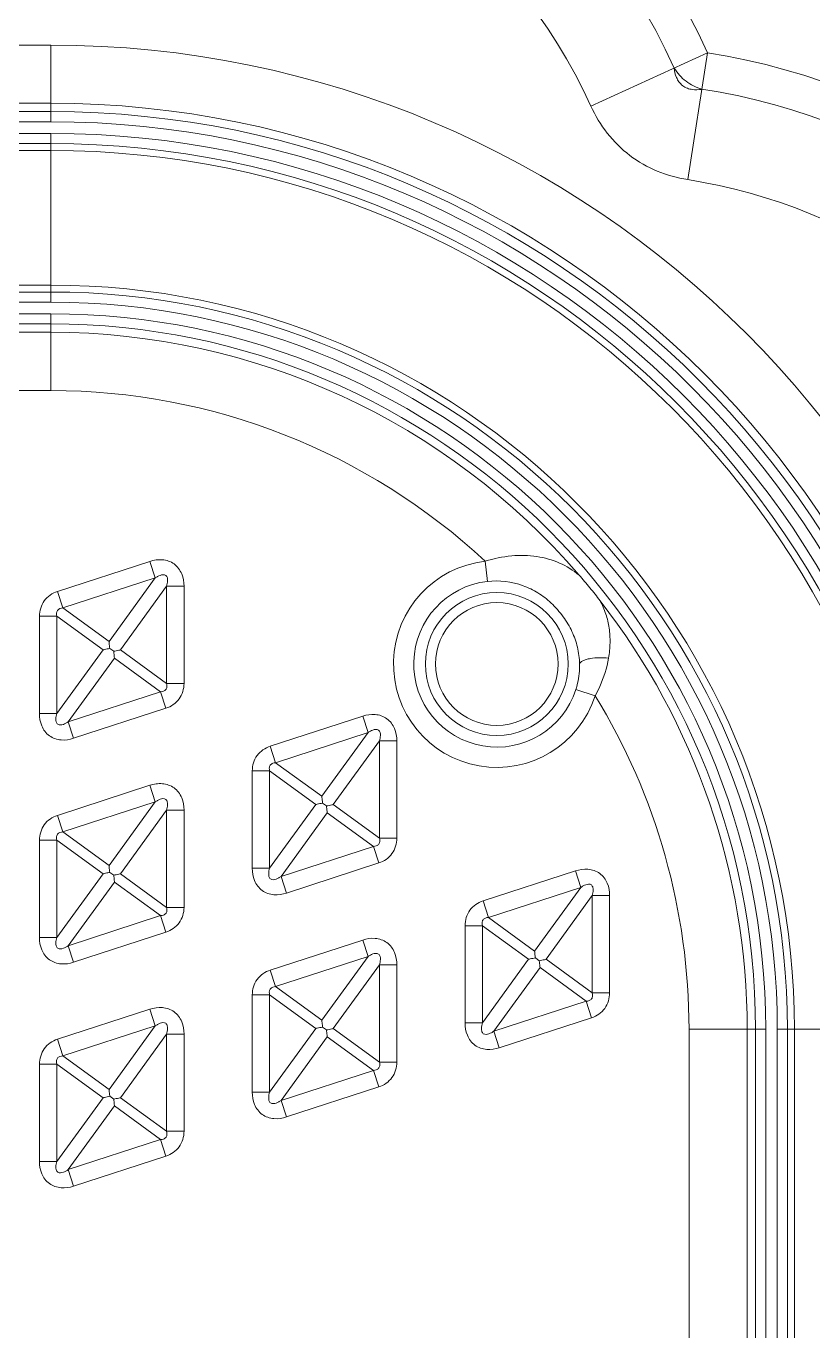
# Model space of a CAD drawing. Header units: millimetres. Extents: x 1815 to 2350, y 526 to 985.
# Drawn here: x 2032.9 to 2071.9, y 780.2 to 844.9 of the extents above; entities that cross this region are included whole.
import ezdxf

# ---------------------------------------------------------------- set-up
doc = ezdxf.new("R2010")
doc.units = ezdxf.units.MM
doc.header["$LTSCALE"] = 16.334999
doc.layers.get('0').update_dxf_attribs({"lineweight": 18})

msp = doc.modelspace()

# ---------------------------------------------------------------- linework, layer by layer
at = {"color": 7, "linetype": 'Continuous'}
for p, q in [((2034.098, 843.949), (1993.898, 843.949)), ((2034.098, 843.949), (2034.098, 840.149)), ((2066.661, 843.561), (2060.874, 840.93)), ((2065.675, 837.281), (2066.661, 843.561)), ((1993.898, 841.065), (2034.098, 841.065)), ((2034.098, 840.65), (1993.898, 840.65)), ((1993.898, 840.149), (2034.098, 840.149)), ((2034.098, 839.57), (1993.898, 839.57)), ((2034.098, 839.57), (2034.098, 831.212)), ((1993.898, 839.07), (2034.098, 839.07)), ((2034.098, 838.726), (1993.898, 838.726)), ((1993.898, 832.056), (2034.098, 832.056)), ((2034.098, 831.713), (1993.898, 831.713)), ((1993.898, 831.212), (2034.098, 831.212)), ((2034.098, 830.634), (1993.898, 830.634)), ((2034.098, 830.634), (2034.098, 826.834)), ((1993.898, 830.133), (2034.098, 830.133)), ((1993.898, 829.718), (2034.098, 829.718)), ((2017.739, 826.834), (2034.098, 826.834)), ((2034.422, 816.876), (2039.005, 818.365)), ((2039.005, 818.365), (2039.271, 817.545)), ((2055.747, 817.377), (2055.634, 818.374)), ((2034.689, 816.056), (2039.271, 817.545)), ((2036.98, 814.392), (2039.271, 817.545)), ((2034.422, 816.876), (2034.689, 816.056)), ((2039.835, 817.136), (2037.544, 813.982)), ((2039.835, 817.136), (2039.835, 812.317)), ((2039.835, 817.136), (2040.697, 817.136)), ((2040.697, 812.317), (2040.697, 817.136)), ((2034.689, 816.056), (2036.98, 814.392)), ((2033.529, 815.647), (2033.529, 810.828)), ((2033.529, 815.647), (2034.391, 815.647)), ((2034.391, 810.828), (2034.391, 815.647)), ((2036.682, 813.982), (2034.391, 815.647)), ((2037.017, 814.052), (2037.209, 813.912)), ((2034.391, 810.828), (2036.682, 813.982)), ((2037.246, 813.572), (2034.955, 810.418)), ((2039.538, 811.907), (2037.246, 813.572)), ((2037.544, 813.982), (2039.835, 812.317)), ((2040.697, 812.317), (2039.835, 812.317)), ((2039.538, 811.907), (2034.955, 810.418)), ((2039.804, 811.088), (2039.538, 811.907)), ((2060.131, 812.018), (2061.086, 811.71)), ((2034.391, 810.828), (2033.529, 810.828)), ((2039.804, 811.088), (2035.221, 809.599)), ((2035.221, 809.599), (2034.955, 810.418)), ((2044.975, 809.209), (2049.558, 810.698)), ((2049.558, 810.698), (2049.824, 809.879)), ((2045.241, 808.39), (2049.824, 809.879)), ((2047.533, 806.725), (2049.824, 809.879)), ((2050.388, 809.469), (2048.097, 806.315)), ((2050.388, 809.469), (2050.388, 804.65)), ((2050.388, 809.469), (2051.25, 809.469)), ((2051.25, 804.65), (2051.25, 809.469)), ((2045.241, 808.39), (2044.975, 809.209)), ((2045.241, 808.39), (2047.533, 806.725)), ((2044.082, 807.98), (2044.082, 803.161)), ((2044.943, 807.98), (2044.082, 807.98)), ((2044.943, 803.161), (2044.943, 807.98)), ((2047.235, 806.315), (2044.943, 807.98)), ((2034.422, 805.78), (2039.005, 807.269)), ((2039.005, 807.269), (2039.271, 806.45)), ((2034.689, 804.961), (2039.271, 806.45)), ((2036.98, 803.296), (2039.271, 806.45)), ((2044.943, 803.161), (2047.235, 806.315)), ((2047.762, 806.245), (2047.57, 806.385)), ((2048.097, 806.315), (2050.388, 804.65)), ((2034.689, 804.961), (2034.422, 805.78)), ((2039.835, 806.04), (2037.544, 802.886)), ((2039.835, 806.04), (2039.835, 801.222)), ((2039.835, 806.04), (2040.697, 806.04)), ((2040.697, 801.222), (2040.697, 806.04)), ((2047.799, 805.905), (2045.508, 802.751)), ((2050.09, 804.24), (2047.799, 805.905)), ((2034.689, 804.961), (2036.98, 803.296)), ((2033.529, 804.551), (2033.529, 799.733)), ((2034.391, 804.551), (2033.529, 804.551)), ((2034.391, 799.733), (2034.391, 804.551)), ((2036.682, 802.886), (2034.391, 804.551)), ((2050.388, 804.65), (2051.25, 804.65)), ((2050.09, 804.24), (2045.508, 802.751)), ((2050.09, 804.24), (2050.357, 803.421)), ((2044.943, 803.161), (2044.082, 803.161)), ((2050.357, 803.421), (2045.774, 801.932)), ((2055.527, 801.542), (2060.11, 803.031)), ((2060.11, 803.031), (2060.376, 802.212)), ((2034.391, 799.733), (2036.682, 802.886)), ((2037.246, 802.477), (2034.955, 799.323)), ((2037.209, 802.817), (2037.017, 802.956)), ((2039.538, 800.812), (2037.246, 802.477)), ((2037.544, 802.886), (2039.835, 801.222)), ((2045.774, 801.932), (2045.508, 802.751)), ((2055.794, 800.723), (2060.376, 802.212)), ((2058.085, 799.058), (2060.376, 802.212)), ((2060.94, 801.802), (2058.649, 798.648)), ((2060.94, 801.802), (2061.802, 801.802)), ((2060.94, 801.802), (2060.94, 796.983)), ((2061.802, 796.983), (2061.802, 801.802)), ((2039.835, 801.222), (2040.697, 801.222)), ((2055.794, 800.723), (2055.527, 801.542)), ((2039.538, 800.812), (2034.955, 799.323)), ((2039.538, 800.812), (2039.804, 799.992)), ((2055.794, 800.723), (2058.085, 799.058)), ((2039.804, 799.992), (2035.221, 798.503)), ((2055.496, 800.313), (2054.634, 800.313)), ((2054.634, 800.313), (2054.634, 795.494)), ((2055.496, 795.494), (2055.496, 800.313)), ((2057.787, 798.648), (2055.496, 800.313)), ((2034.391, 799.733), (2033.529, 799.733)), ((2035.221, 798.503), (2034.955, 799.323)), ((2044.975, 798.114), (2049.558, 799.603)), ((2049.558, 799.603), (2049.824, 798.783)), ((2045.241, 797.294), (2049.824, 798.783)), ((2047.533, 795.629), (2049.824, 798.783)), ((2055.496, 795.494), (2057.787, 798.648)), ((2058.314, 798.578), (2058.122, 798.718)), ((2058.649, 798.648), (2060.94, 796.983)), ((2045.241, 797.294), (2044.975, 798.114)), ((2050.388, 798.373), (2048.097, 795.219)), ((2050.388, 798.373), (2051.25, 798.373)), ((2050.388, 798.373), (2050.388, 793.555)), ((2051.25, 793.555), (2051.25, 798.373)), ((2058.351, 798.238), (2056.06, 795.085)), ((2060.643, 796.574), (2058.351, 798.238)), ((2045.241, 797.294), (2047.533, 795.629)), ((2044.082, 796.884), (2044.082, 792.066)), ((2044.943, 796.884), (2044.082, 796.884)), ((2044.943, 792.066), (2044.943, 796.884)), ((2047.235, 795.219), (2044.943, 796.884)), ((2060.643, 796.574), (2056.06, 795.085)), ((2060.643, 796.574), (2060.909, 795.754)), ((2060.94, 796.983), (2061.802, 796.983)), ((2034.422, 794.685), (2039.005, 796.174)), ((2039.005, 796.174), (2039.271, 795.354)), ((2034.689, 793.865), (2039.271, 795.354)), ((2036.98, 792.201), (2039.271, 795.354)), ((2047.762, 795.15), (2047.57, 795.289)), ((2055.496, 795.494), (2054.634, 795.494)), ((2060.909, 795.754), (2056.326, 794.265)), ((2034.689, 793.865), (2034.422, 794.685)), ((2039.835, 794.945), (2037.544, 791.791)), ((2039.835, 794.945), (2039.835, 790.126)), ((2039.835, 794.945), (2040.697, 794.945)), ((2040.697, 790.126), (2040.697, 794.945)), ((2044.943, 792.066), (2047.235, 795.219)), ((2047.799, 794.81), (2045.508, 791.656)), ((2050.09, 793.145), (2047.799, 794.81)), ((2048.097, 795.219), (2050.388, 793.555)), ((2056.326, 794.265), (2056.06, 795.085)), ((2065.741, 795.191), (2069.541, 795.191)), ((2065.741, 734.891), (2065.741, 795.191)), ((2068.625, 795.191), (2068.625, 734.891)), ((2069.04, 795.191), (2069.04, 734.891)), ((2069.541, 734.891), (2069.541, 795.191)), ((2070.119, 795.191), (2078.477, 795.191)), ((2070.119, 795.191), (2070.119, 734.891)), ((2070.62, 734.891), (2070.62, 795.191)), ((2070.963, 795.191), (2070.963, 734.891)), ((2033.529, 793.456), (2033.529, 788.637)), ((2034.391, 793.456), (2033.529, 793.456)), ((2034.391, 788.637), (2034.391, 793.456)), ((2036.682, 791.791), (2034.391, 793.456)), ((2034.689, 793.865), (2036.98, 792.201)), ((2050.388, 793.555), (2051.25, 793.555)), ((2050.09, 793.145), (2045.508, 791.656)), ((2050.09, 793.145), (2050.357, 792.325)), ((2044.943, 792.066), (2044.082, 792.066)), ((2050.357, 792.325), (2045.774, 790.836)), ((2034.391, 788.637), (2036.682, 791.791)), ((2037.246, 791.381), (2034.955, 788.227)), ((2037.209, 791.721), (2037.017, 791.861)), ((2039.538, 789.716), (2037.246, 791.381)), ((2037.544, 791.791), (2039.835, 790.126)), ((2045.774, 790.836), (2045.508, 791.656)), ((2039.835, 790.126), (2040.697, 790.126)), ((2039.538, 789.716), (2034.955, 788.227)), ((2039.538, 789.716), (2039.804, 788.897)), ((2039.804, 788.897), (2035.221, 787.408)), ((2034.391, 788.637), (2033.529, 788.637)), ((2035.221, 787.408), (2034.955, 788.227))]:
    msp.add_line(p, q, dxfattribs=at)
for centre, radius in [((2013.998, 771.071), 101.783), ((2056.208, 813.281), 3.542), ((2056.208, 813.281), 3.04)]:
    msp.add_circle(centre, radius, dxfattribs=at)
for centre, radius, start, end in [((2013.998, 771.071), 104.542, 91.10143, 88.88734), ((2013.998, 771.071), 104.092, 91.10644, 88.8863), ((2013.998, 771.071), 103.581, 91.11024, 88.88976), ((2013.998, 771.071), 104.725, 119.08004, 61.11754), ((2013.998, 771.071), 105.025, 294.43578, 61.12697), ((2037.313, 830.257), 32.222, 24.3853, 85.92932), ((2037.301, 830.242), 30.424, 24.38503, 85.8148), ((2037.313, 830.257), 25.866, 24.36888, 85.39354), ((2034.098, 795.191), 48.758, 360, 90), ((2061.548, 810.729), 33.227, 334.14125, 81.14951), ((2061.548, 810.729), 31.411, 334.11305, 81.16544), ((2034.098, 795.191), 45.874, 360, 90), ((2034.098, 795.191), 45.459, 360, 90), ((2034.098, 795.191), 44.957, 0.00002, 89.99998), ((2034.098, 795.191), 44.379, 0.00001, 89.99999), ((2034.098, 795.191), 43.878, 360, 90), ((2034.098, 795.191), 43.535, 360, 90), ((2061.548, 810.729), 26.871, 334.11302, 81.16545), ((2034.098, 795.191), 36.865, 360, 90), ((2034.098, 795.191), 36.522, 360, 90), ((2034.098, 795.191), 36.021, 0.00003, 89.99997), ((2034.098, 795.191), 35.443, 0.00002, 89.99998), ((2034.098, 795.191), 34.941, 360, 90), ((2034.098, 795.191), 34.526, 40.66121, 90), ((2034.098, 795.191), 31.642, 47.1085, 90), ((2056.208, 813.282), 5.124, 96.4253, 342.15142), ((2056.208, 813.281), 4.119, 96.4283, 342.15059), ((2034.098, 795.191), 34.526, 360, 37.9224), ((2034.098, 795.191), 31.642, 360, 31.47036)]:
    msp.add_arc(centre, radius, start, end, dxfattribs=at)
for points, knots in [([(2066.371, 841.755), (2066.215, 841.734), (2065.971, 841.724), (2065.649, 841.799), (2065.418, 841.926), (2065.234, 842.114), (2065.075, 842.405), (2065.02, 842.643), (2064.999, 842.798)], [0, 0, 0, 0, 0.471012, 0.723315, 0.98722, 1.251415, 1.503395, 1.974087, 1.974087, 1.974087, 1.974087]), ([(2065.009, 842.812), (2065.155, 842.558), (2065.558, 842.11), (2066.098, 841.842), (2066.382, 841.769)], [0, 0, 0, 0, 0.882775, 1.76555, 1.76555, 1.76555, 1.76555]), ([(2065.675, 837.281), (2065.158, 837.361), (2064.138, 837.641), (2062.762, 838.43), (2061.634, 839.545), (2061.09, 840.453), (2060.874, 840.929)], [0, 0, 0, 0, 1.572301, 3.144482, 4.716478, 6.28886, 6.28886, 6.28886, 6.28886]), ([(2055.634, 818.374), (2056.061, 818.504), (2056.913, 818.685), (2058.177, 818.657), (2059.335, 818.336), (2060.001, 817.925), (2060.295, 817.681)], [0, 0, 0, 0, 1.34062, 2.596141, 3.764712, 4.911773, 4.911773, 4.911773, 4.911773]), ([(2040.697, 817.136), (2040.697, 817.343), (2040.633, 817.763), (2040.244, 818.291), (2039.623, 818.498), (2039.202, 818.429), (2039.005, 818.365)], [0, 0, 0, 0, 0.626247, 1.249775, 1.873658, 2.500593, 2.500593, 2.500593, 2.500593]), ([(2039.271, 817.545), (2039.309, 817.571), (2039.387, 817.62), (2039.513, 817.678), (2039.649, 817.716), (2039.805, 817.687), (2039.882, 817.548), (2039.887, 817.406), (2039.87, 817.268), (2039.848, 817.179), (2039.835, 817.136)], [0, 0, 0, 0, 0.137126, 0.27565, 0.416992, 0.563302, 0.710288, 0.851764, 0.990191, 1.127327, 1.127327, 1.127327, 1.127327]), ([(2060.312, 813.281), (2060.306, 813.562), (2060.235, 814.115), (2059.957, 814.911), (2059.51, 815.651), (2058.939, 816.303), (2058.261, 816.826), (2057.234, 817.329), (2056.335, 817.441), (2055.747, 817.375)], [0, 0, 0, 0, 0.846058, 1.661603, 2.51837, 3.430362, 4.252299, 5.076745, 6.85529, 6.85529, 6.85529, 6.85529]), ([(2060.289, 817.688), (2060.468, 817.479), (2060.829, 817.064), (2061.165, 816.628), (2061.334, 816.411)], [0, 0, 0, 0, 0.825242, 1.650531, 1.650531, 1.650531, 1.650531]), ([(2034.422, 816.876), (2034.168, 816.793), (2033.689, 816.47), (2033.529, 815.914), (2033.529, 815.647)], [0, 0, 0, 0, 0.811109, 1.622617, 1.622617, 1.622617, 1.622617]), ([(2034.689, 816.056), (2034.591, 816.053), (2034.367, 815.977), (2034.363, 815.74), (2034.391, 815.647)], [0, 0, 0, 0, 0.2997593, 0.5982943, 0.5982943, 0.5982943, 0.5982943]), ([(2061.33, 816.416), (2061.443, 816.204), (2061.635, 815.764), (2061.798, 815.057), (2061.844, 814.319), (2061.791, 813.821), (2061.751, 813.569)], [0, 0, 0, 0, 0.721706, 1.433944, 2.16603, 2.93164, 2.93164, 2.93164, 2.93164]), ([(2036.682, 813.982), (2036.707, 813.988), (2036.818, 814.015), (2036.93, 814.036), (2037.017, 814.052)], [0, 0, 0, 0, 0.0753424, 0.3421458, 0.3421458, 0.3421458, 0.3421458]), ([(2036.98, 814.392), (2036.982, 814.367), (2036.991, 814.253), (2037.005, 814.14), (2037.017, 814.052)], [0, 0, 0, 0, 0.075342, 0.3421457, 0.3421457, 0.3421457, 0.3421457]), ([(2037.544, 813.982), (2037.52, 813.976), (2037.409, 813.949), (2037.297, 813.927), (2037.209, 813.912)], [0, 0, 0, 0, 0.0753424, 0.3421458, 0.3421458, 0.3421458, 0.3421458]), ([(2037.209, 813.912), (2037.214, 813.88), (2037.229, 813.767), (2037.241, 813.654), (2037.246, 813.572)], [0, 0, 0, 0, 0.0959617, 0.3421464, 0.3421464, 0.3421464, 0.3421464]), ([(2060.314, 813.281), (2060.319, 813.311), (2060.365, 813.378), (2060.483, 813.447), (2060.65, 813.509), (2060.923, 813.569), (2061.296, 813.603), (2061.599, 813.589), (2061.751, 813.569)], [0, 0, 0, 0, 0.090927, 0.226295, 0.408709, 0.623143, 1.065923, 1.528787, 1.528787, 1.528787, 1.528787]), ([(2061.086, 811.71), (2061.168, 811.859), (2061.463, 812.449), (2061.668, 813.086), (2061.751, 813.569)], [0, 0, 0, 0, 0.510276, 1.982034, 1.982034, 1.982034, 1.982034]), ([(2060.131, 812.018), (2060.164, 812.12), (2060.277, 812.532), (2060.321, 812.962), (2060.314, 813.281)], [0, 0, 0, 0, 0.322114, 1.281633, 1.281633, 1.281633, 1.281633]), ([(2039.538, 811.907), (2039.635, 811.91), (2039.86, 811.987), (2039.863, 812.224), (2039.835, 812.317)], [0, 0, 0, 0, 0.2997593, 0.5982943, 0.5982943, 0.5982943, 0.5982943]), ([(2039.804, 811.088), (2040.058, 811.17), (2040.537, 811.494), (2040.697, 812.05), (2040.697, 812.317)], [0, 0, 0, 0, 0.811109, 1.622617, 1.622617, 1.622617, 1.622617]), ([(2033.529, 810.828), (2033.529, 810.621), (2033.593, 810.2), (2033.982, 809.673), (2034.604, 809.466), (2035.024, 809.535), (2035.221, 809.599)], [0, 0, 0, 0, 0.626247, 1.249775, 1.873658, 2.500593, 2.500593, 2.500593, 2.500593]), ([(2034.955, 810.418), (2034.918, 810.393), (2034.84, 810.344), (2034.714, 810.285), (2034.577, 810.247), (2034.422, 810.277), (2034.345, 810.415), (2034.339, 810.558), (2034.356, 810.696), (2034.378, 810.784), (2034.391, 810.828)], [0, 0, 0, 0, 0.137126, 0.27565, 0.416992, 0.563302, 0.710288, 0.851764, 0.990191, 1.127327, 1.127327, 1.127327, 1.127327]), ([(2049.558, 810.698), (2049.755, 810.762), (2050.175, 810.831), (2050.797, 810.624), (2051.185, 810.097), (2051.25, 809.676), (2051.25, 809.469)], [0, 0, 0, 0, 0.627055, 1.250397, 1.873706, 2.500745, 2.500745, 2.500745, 2.500745]), ([(2050.388, 809.469), (2050.413, 809.557), (2050.442, 809.694), (2050.434, 809.881), (2050.357, 810.02), (2050.202, 810.05), (2050.065, 810.011), (2049.939, 809.953), (2049.861, 809.904), (2049.824, 809.879)], [0, 0, 0, 0, 0.275252, 0.41663, 0.563149, 0.709777, 0.851292, 0.989891, 1.127052, 1.127052, 1.127052, 1.127052]), ([(2044.082, 807.98), (2044.082, 808.247), (2044.242, 808.803), (2044.721, 809.127), (2044.975, 809.209)], [0, 0, 0, 0, 0.81101, 1.622691, 1.622691, 1.622691, 1.622691]), ([(2044.943, 807.98), (2044.931, 808.027), (2044.915, 808.127), (2044.959, 808.281), (2045.092, 808.372), (2045.192, 808.387), (2045.241, 808.39)], [0, 0, 0, 0, 0.1475876, 0.3016474, 0.455643, 0.6032034, 0.6032034, 0.6032034, 0.6032034]), ([(2039.005, 807.269), (2039.203, 807.334), (2039.623, 807.402), (2040.244, 807.195), (2040.633, 806.668), (2040.697, 806.248), (2040.697, 806.04)], [0, 0, 0, 0, 0.627055, 1.250397, 1.873706, 2.500745, 2.500745, 2.500745, 2.500745]), ([(2039.835, 806.04), (2039.861, 806.128), (2039.889, 806.265), (2039.881, 806.453), (2039.805, 806.591), (2039.65, 806.621), (2039.513, 806.583), (2039.387, 806.524), (2039.309, 806.476), (2039.271, 806.45)], [0, 0, 0, 0, 0.275252, 0.41663, 0.563149, 0.709777, 0.851292, 0.989891, 1.127052, 1.127052, 1.127052, 1.127052]), ([(2047.235, 806.315), (2047.259, 806.321), (2047.37, 806.348), (2047.482, 806.37), (2047.57, 806.385)], [0, 0, 0, 0, 0.0753424, 0.3421458, 0.3421458, 0.3421458, 0.3421458]), ([(2047.57, 806.385), (2047.565, 806.416), (2047.55, 806.529), (2047.538, 806.643), (2047.533, 806.725)], [0, 0, 0, 0, 0.0959613, 0.3421453, 0.3421453, 0.3421453, 0.3421453]), ([(2048.097, 806.315), (2048.072, 806.309), (2047.961, 806.282), (2047.849, 806.26), (2047.762, 806.245)], [0, 0, 0, 0, 0.0753424, 0.3421458, 0.3421458, 0.3421458, 0.3421458]), ([(2047.799, 805.905), (2047.797, 805.93), (2047.788, 806.044), (2047.774, 806.157), (2047.762, 806.245)], [0, 0, 0, 0, 0.075342, 0.3421457, 0.3421457, 0.3421457, 0.3421457]), ([(2033.529, 804.551), (2033.529, 804.818), (2033.689, 805.374), (2034.168, 805.698), (2034.422, 805.78)], [0, 0, 0, 0, 0.81101, 1.622691, 1.622691, 1.622691, 1.622691]), ([(2034.391, 804.551), (2034.378, 804.598), (2034.362, 804.698), (2034.407, 804.853), (2034.54, 804.943), (2034.64, 804.958), (2034.689, 804.961)], [0, 0, 0, 0, 0.1475876, 0.3016474, 0.455643, 0.6032034, 0.6032034, 0.6032034, 0.6032034]), ([(2050.388, 804.65), (2050.401, 804.603), (2050.417, 804.503), (2050.372, 804.349), (2050.239, 804.258), (2050.139, 804.243), (2050.09, 804.24)], [0, 0, 0, 0, 0.1475876, 0.3016474, 0.455643, 0.6032034, 0.6032034, 0.6032034, 0.6032034]), ([(2051.25, 804.65), (2051.25, 804.383), (2051.09, 803.828), (2050.611, 803.503), (2050.357, 803.421)], [0, 0, 0, 0, 0.81101, 1.622691, 1.622691, 1.622691, 1.622691]), ([(2036.98, 803.296), (2036.982, 803.271), (2036.991, 803.157), (2037.005, 803.044), (2037.017, 802.956)], [0, 0, 0, 0, 0.075342, 0.3421457, 0.3421457, 0.3421457, 0.3421457]), ([(2045.774, 801.932), (2045.576, 801.868), (2045.156, 801.799), (2044.535, 802.006), (2044.146, 802.533), (2044.082, 802.954), (2044.082, 803.161)], [0, 0, 0, 0, 0.627055, 1.250397, 1.873706, 2.500745, 2.500745, 2.500745, 2.500745]), ([(2044.943, 803.161), (2044.918, 803.074), (2044.89, 802.936), (2044.898, 802.749), (2044.974, 802.611), (2045.129, 802.58), (2045.266, 802.619), (2045.392, 802.677), (2045.47, 802.726), (2045.508, 802.751)], [0, 0, 0, 0, 0.275252, 0.41663, 0.563149, 0.709777, 0.851292, 0.989891, 1.127052, 1.127052, 1.127052, 1.127052]), ([(2060.11, 803.031), (2060.308, 803.095), (2060.728, 803.164), (2061.349, 802.957), (2061.738, 802.43), (2061.802, 802.01), (2061.802, 801.802)], [0, 0, 0, 0, 0.627055, 1.250397, 1.873706, 2.500745, 2.500745, 2.500745, 2.500745]), ([(2037.017, 802.956), (2036.986, 802.951), (2036.874, 802.93), (2036.762, 802.906), (2036.682, 802.886)], [0, 0, 0, 0, 0.0959604, 0.3421456, 0.3421456, 0.3421456, 0.3421456]), ([(2037.544, 802.886), (2037.52, 802.88), (2037.409, 802.854), (2037.297, 802.832), (2037.209, 802.817)], [0, 0, 0, 0, 0.0753424, 0.3421458, 0.3421458, 0.3421458, 0.3421458]), ([(2037.246, 802.477), (2037.245, 802.502), (2037.236, 802.615), (2037.222, 802.729), (2037.209, 802.817)], [0, 0, 0, 0, 0.075342, 0.3421457, 0.3421457, 0.3421457, 0.3421457]), ([(2060.94, 801.802), (2060.966, 801.89), (2060.994, 802.027), (2060.986, 802.214), (2060.91, 802.353), (2060.755, 802.383), (2060.618, 802.344), (2060.492, 802.286), (2060.414, 802.238), (2060.376, 802.212)], [0, 0, 0, 0, 0.275252, 0.41663, 0.563149, 0.709777, 0.851292, 0.989891, 1.127052, 1.127052, 1.127052, 1.127052]), ([(2039.835, 801.222), (2039.848, 801.174), (2039.864, 801.074), (2039.82, 800.92), (2039.687, 800.83), (2039.587, 800.814), (2039.538, 800.812)], [0, 0, 0, 0, 0.1475876, 0.3016474, 0.455643, 0.6032034, 0.6032034, 0.6032034, 0.6032034]), ([(2040.697, 801.222), (2040.697, 800.954), (2040.537, 800.399), (2040.058, 800.075), (2039.804, 799.992)], [0, 0, 0, 0, 0.81101, 1.622691, 1.622691, 1.622691, 1.622691]), ([(2054.634, 800.313), (2054.634, 800.58), (2054.794, 801.136), (2055.273, 801.46), (2055.527, 801.542)], [0, 0, 0, 0, 0.81101, 1.622691, 1.622691, 1.622691, 1.622691]), ([(2055.496, 800.313), (2055.483, 800.36), (2055.467, 800.46), (2055.512, 800.614), (2055.645, 800.705), (2055.745, 800.72), (2055.794, 800.723)], [0, 0, 0, 0, 0.1475876, 0.3016474, 0.455643, 0.6032034, 0.6032034, 0.6032034, 0.6032034]), ([(2035.221, 798.503), (2035.024, 798.439), (2034.604, 798.37), (2033.982, 798.577), (2033.594, 799.104), (2033.529, 799.525), (2033.529, 799.733)], [0, 0, 0, 0, 0.627055, 1.250397, 1.873706, 2.500745, 2.500745, 2.500745, 2.500745]), ([(2034.391, 799.733), (2034.366, 799.645), (2034.337, 799.508), (2034.345, 799.32), (2034.422, 799.182), (2034.577, 799.151), (2034.714, 799.19), (2034.84, 799.248), (2034.918, 799.297), (2034.955, 799.323)], [0, 0, 0, 0, 0.275252, 0.41663, 0.563149, 0.709777, 0.851292, 0.989891, 1.127052, 1.127052, 1.127052, 1.127052]), ([(2049.558, 799.603), (2049.755, 799.667), (2050.175, 799.736), (2050.797, 799.529), (2051.185, 799.002), (2051.25, 798.581), (2051.25, 798.373)], [0, 0, 0, 0, 0.627055, 1.250397, 1.873706, 2.500745, 2.500745, 2.500745, 2.500745]), ([(2050.388, 798.373), (2050.413, 798.461), (2050.442, 798.598), (2050.434, 798.786), (2050.357, 798.924), (2050.202, 798.955), (2050.065, 798.916), (2049.939, 798.857), (2049.861, 798.809), (2049.824, 798.783)], [0, 0, 0, 0, 0.275252, 0.41663, 0.563149, 0.709777, 0.851292, 0.989891, 1.127052, 1.127052, 1.127052, 1.127052]), ([(2057.787, 798.648), (2057.812, 798.654), (2057.923, 798.681), (2058.035, 798.703), (2058.122, 798.718)], [0, 0, 0, 0, 0.0753424, 0.3421458, 0.3421458, 0.3421458, 0.3421458]), ([(2058.122, 798.718), (2058.118, 798.75), (2058.102, 798.863), (2058.091, 798.976), (2058.085, 799.058)], [0, 0, 0, 0, 0.0959613, 0.3421453, 0.3421453, 0.3421453, 0.3421453]), ([(2058.649, 798.648), (2058.625, 798.642), (2058.514, 798.615), (2058.402, 798.594), (2058.314, 798.578)], [0, 0, 0, 0, 0.0753424, 0.3421458, 0.3421458, 0.3421458, 0.3421458]), ([(2058.351, 798.238), (2058.35, 798.263), (2058.341, 798.377), (2058.327, 798.49), (2058.314, 798.578)], [0, 0, 0, 0, 0.075342, 0.3421457, 0.3421457, 0.3421457, 0.3421457]), ([(2044.082, 796.884), (2044.082, 797.151), (2044.242, 797.707), (2044.721, 798.031), (2044.975, 798.114)], [0, 0, 0, 0, 0.81101, 1.622691, 1.622691, 1.622691, 1.622691]), ([(2044.943, 796.884), (2044.931, 796.931), (2044.915, 797.031), (2044.959, 797.186), (2045.092, 797.276), (2045.192, 797.292), (2045.241, 797.294)], [0, 0, 0, 0, 0.1475876, 0.3016474, 0.455643, 0.6032034, 0.6032034, 0.6032034, 0.6032034]), ([(2060.94, 796.983), (2060.953, 796.936), (2060.969, 796.836), (2060.925, 796.682), (2060.792, 796.592), (2060.692, 796.576), (2060.643, 796.574)], [0, 0, 0, 0, 0.1475876, 0.3016474, 0.455643, 0.6032034, 0.6032034, 0.6032034, 0.6032034]), ([(2061.802, 796.983), (2061.802, 796.716), (2061.642, 796.161), (2061.163, 795.837), (2060.909, 795.754)], [0, 0, 0, 0, 0.81101, 1.622691, 1.622691, 1.622691, 1.622691]), ([(2039.005, 796.174), (2039.203, 796.238), (2039.623, 796.307), (2040.244, 796.1), (2040.633, 795.573), (2040.697, 795.152), (2040.697, 794.945)], [0, 0, 0, 0, 0.627055, 1.250397, 1.873706, 2.500745, 2.500745, 2.500745, 2.500745]), ([(2039.835, 794.945), (2039.861, 795.032), (2039.889, 795.169), (2039.881, 795.357), (2039.805, 795.495), (2039.65, 795.526), (2039.513, 795.487), (2039.387, 795.429), (2039.309, 795.38), (2039.271, 795.354)], [0, 0, 0, 0, 0.275252, 0.41663, 0.563149, 0.709777, 0.851292, 0.989891, 1.127052, 1.127052, 1.127052, 1.127052]), ([(2047.235, 795.219), (2047.259, 795.226), (2047.37, 795.252), (2047.482, 795.274), (2047.57, 795.289)], [0, 0, 0, 0, 0.0753424, 0.3421458, 0.3421458, 0.3421458, 0.3421458]), ([(2047.57, 795.289), (2047.565, 795.321), (2047.55, 795.434), (2047.538, 795.547), (2047.533, 795.629)], [0, 0, 0, 0, 0.0959613, 0.3421453, 0.3421453, 0.3421453, 0.3421453]), ([(2056.326, 794.265), (2056.129, 794.201), (2055.709, 794.132), (2055.087, 794.339), (2054.699, 794.866), (2054.634, 795.287), (2054.634, 795.494)], [0, 0, 0, 0, 0.627055, 1.250397, 1.873706, 2.500745, 2.500745, 2.500745, 2.500745]), ([(2055.496, 795.494), (2055.471, 795.407), (2055.442, 795.27), (2055.45, 795.082), (2055.527, 794.944), (2055.682, 794.913), (2055.819, 794.952), (2055.945, 795.01), (2056.023, 795.059), (2056.06, 795.085)], [0, 0, 0, 0, 0.275252, 0.41663, 0.563149, 0.709777, 0.851292, 0.989891, 1.127052, 1.127052, 1.127052, 1.127052]), ([(2033.529, 793.456), (2033.529, 793.723), (2033.689, 794.278), (2034.168, 794.602), (2034.422, 794.685)], [0, 0, 0, 0, 0.81101, 1.622691, 1.622691, 1.622691, 1.622691]), ([(2048.097, 795.219), (2048.072, 795.213), (2047.961, 795.187), (2047.849, 795.165), (2047.762, 795.15)], [0, 0, 0, 0, 0.0753424, 0.3421458, 0.3421458, 0.3421458, 0.3421458]), ([(2047.799, 794.81), (2047.797, 794.835), (2047.788, 794.948), (2047.774, 795.062), (2047.762, 795.15)], [0, 0, 0, 0, 0.075342, 0.3421457, 0.3421457, 0.3421457, 0.3421457]), ([(2034.391, 793.456), (2034.378, 793.503), (2034.362, 793.603), (2034.407, 793.757), (2034.54, 793.847), (2034.64, 793.863), (2034.689, 793.865)], [0, 0, 0, 0, 0.1475876, 0.3016474, 0.455643, 0.6032034, 0.6032034, 0.6032034, 0.6032034]), ([(2050.388, 793.555), (2050.401, 793.508), (2050.417, 793.408), (2050.372, 793.253), (2050.239, 793.163), (2050.139, 793.147), (2050.09, 793.145)], [0, 0, 0, 0, 0.1475876, 0.3016474, 0.455643, 0.6032034, 0.6032034, 0.6032034, 0.6032034]), ([(2051.25, 793.555), (2051.25, 793.288), (2051.09, 792.732), (2050.611, 792.408), (2050.357, 792.325)], [0, 0, 0, 0, 0.81101, 1.622691, 1.622691, 1.622691, 1.622691]), ([(2037.017, 791.861), (2037.013, 791.892), (2036.997, 792.005), (2036.986, 792.119), (2036.98, 792.201)], [0, 0, 0, 0, 0.0959613, 0.3421453, 0.3421453, 0.3421453, 0.3421453]), ([(2045.774, 790.836), (2045.576, 790.772), (2045.156, 790.703), (2044.535, 790.91), (2044.146, 791.437), (2044.082, 791.858), (2044.082, 792.066)], [0, 0, 0, 0, 0.627055, 1.250397, 1.873706, 2.500745, 2.500745, 2.500745, 2.500745]), ([(2044.943, 792.066), (2044.918, 791.978), (2044.89, 791.841), (2044.898, 791.653), (2044.974, 791.515), (2045.129, 791.484), (2045.266, 791.523), (2045.392, 791.582), (2045.47, 791.63), (2045.508, 791.656)], [0, 0, 0, 0, 0.275252, 0.41663, 0.563149, 0.709777, 0.851292, 0.989891, 1.127052, 1.127052, 1.127052, 1.127052]), ([(2036.682, 791.791), (2036.707, 791.797), (2036.818, 791.823), (2036.93, 791.845), (2037.017, 791.861)], [0, 0, 0, 0, 0.0753424, 0.3421458, 0.3421458, 0.3421458, 0.3421458]), ([(2037.544, 791.791), (2037.52, 791.785), (2037.409, 791.758), (2037.297, 791.736), (2037.209, 791.721)], [0, 0, 0, 0, 0.0753424, 0.3421458, 0.3421458, 0.3421458, 0.3421458]), ([(2037.246, 791.381), (2037.245, 791.406), (2037.236, 791.52), (2037.222, 791.633), (2037.209, 791.721)], [0, 0, 0, 0, 0.075342, 0.3421457, 0.3421457, 0.3421457, 0.3421457]), ([(2039.835, 790.126), (2039.848, 790.079), (2039.864, 789.979), (2039.82, 789.824), (2039.687, 789.734), (2039.587, 789.719), (2039.538, 789.716)], [0, 0, 0, 0, 0.1475876, 0.3016474, 0.455643, 0.6032034, 0.6032034, 0.6032034, 0.6032034]), ([(2040.697, 790.126), (2040.697, 789.859), (2040.537, 789.303), (2040.058, 788.979), (2039.804, 788.897)], [0, 0, 0, 0, 0.81101, 1.622691, 1.622691, 1.622691, 1.622691]), ([(2035.221, 787.408), (2035.024, 787.343), (2034.604, 787.275), (2033.982, 787.482), (2033.594, 788.009), (2033.529, 788.429), (2033.529, 788.637)], [0, 0, 0, 0, 0.627055, 1.250397, 1.873706, 2.500745, 2.500745, 2.500745, 2.500745]), ([(2034.391, 788.637), (2034.366, 788.549), (2034.337, 788.412), (2034.345, 788.224), (2034.422, 788.086), (2034.577, 788.056), (2034.714, 788.094), (2034.84, 788.153), (2034.918, 788.201), (2034.955, 788.227)], [0, 0, 0, 0, 0.275252, 0.41663, 0.563149, 0.709777, 0.851292, 0.989891, 1.127052, 1.127052, 1.127052, 1.127052])]:
    msp.add_open_spline(points, degree=3, knots=knots, dxfattribs=at)

doc.saveas('drawing.dxf')
